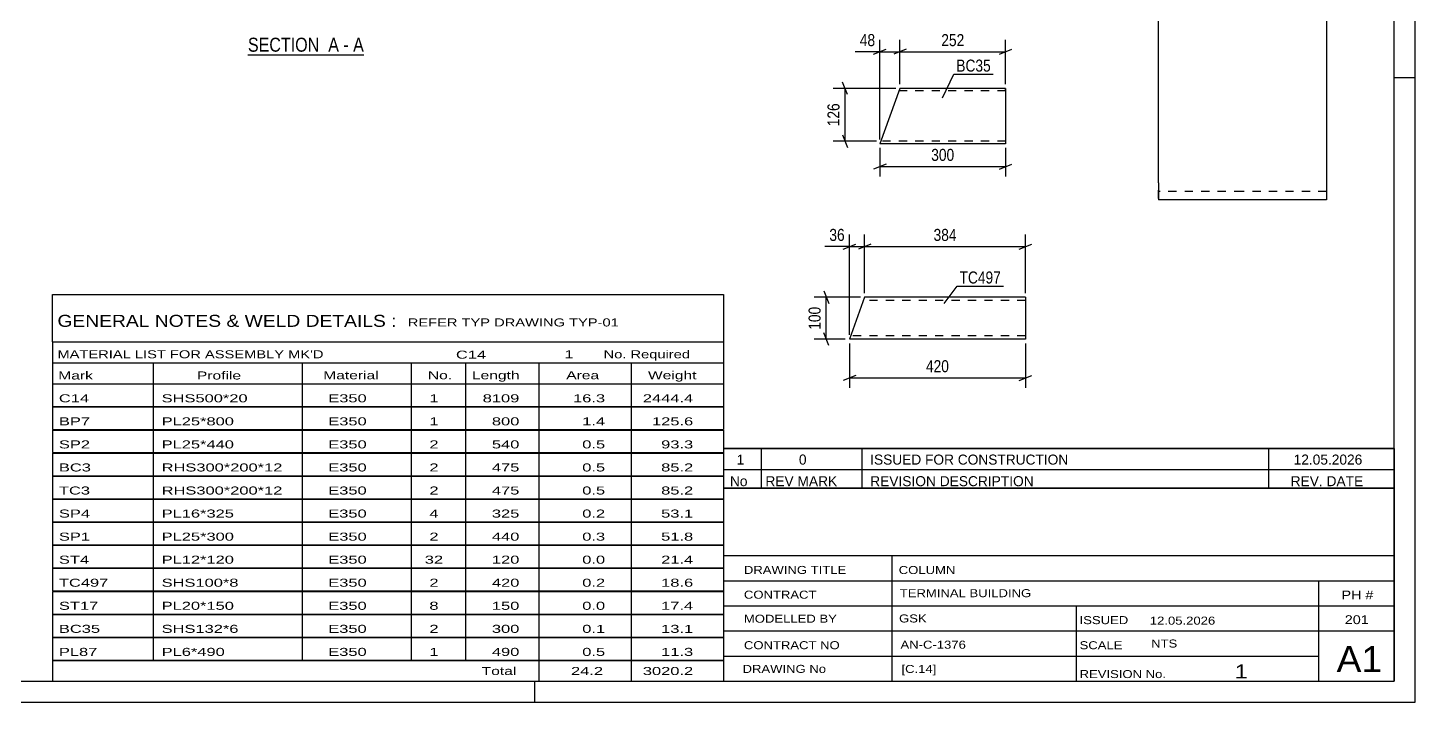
# Model space of a CAD drawing. Header units: millimetres. Extents: x 0 to 594, y 0 to 420.
# Drawn here: x 263.1 to 594, y 0 to 160.9 of the extents above; entities that cross this region are included whole.
import ezdxf

# ---------------------------------------------------------------- set-up
doc = ezdxf.new("R2010")
doc.units = ezdxf.units.MM
doc.linetypes.add('DXK_LINE_DOT2', pattern=[3.9198, 1.9599, -1.9599])
doc.styles.add('Arial Narrow', font='ARIALN.TTF', dxfattribs={"height": 0.2})

# ---------------------------------------------------------------- blocks, each defined once
blk = doc.blocks.new('Unknown-681868524-1134')
at = {"color": 5, "linetype": 'Continuous'}
for p, q in [((594, 0), (594, 420)), ((589, 5), (589, 415)), ((594, 149), (589, 149)), ((5, 5), (589, 5)), ((384, 0), (384, 5)), ((0, 0), (594, 0))]:
    blk.add_line(p, q, dxfattribs=at)
blk = doc.blocks.new('Unknown-681868524-17 - 1250')
at = {"color": 6, "linetype": 'Continuous'}
blk.add_line((315.58, 154.45), (343.23, 154.45), dxfattribs=at)
at = {"color": 0, "linetype": 'Continuous'}
blk.add_wipeout([(333.69, 155.2), (333.69, 158.7), (315.58, 158.7), (315.58, 155.2)], dxfattribs=at)
at = {"color": 7, "linetype": 'Continuous', "style": 'Arial Narrow'}
blk.add_text('SECTION ', height=3.34, dxfattribs=at).set_placement((315.58, 155.2))
at = {"color": 0, "linetype": 'Continuous'}
blk.add_wipeout([(337.3, 155.2), (337.3, 158.7), (334.74, 158.7), (334.74, 155.2)], dxfattribs=at)
blk.add_wipeout([(339.62, 155.2), (339.62, 158.7), (338.35, 158.7), (338.35, 155.2)], dxfattribs=at)
at = {"color": 7, "linetype": 'Continuous', "style": 'Arial Narrow'}
blk.add_text('A', height=3.34, dxfattribs=at).set_placement((334.74, 155.2))
at = {"color": 0, "linetype": 'Continuous'}
blk.add_wipeout([(343.23, 155.2), (343.23, 158.7), (340.67, 158.7), (340.67, 155.2)], dxfattribs=at)
at = {"color": 7, "linetype": 'Continuous', "style": 'Arial Narrow'}
for s, p in [('-', (338.35, 155.2)), ('A', (340.67, 155.2))]:
    blk.add_text(s, height=3.34, dxfattribs=at).set_placement(p)
blk = doc.blocks.new('Part-681868524-6756 - 6755')
at = {"color": 2, "linetype": 'Continuous'}
for p, q in [((462.68, 96.62), (459.05, 86.62)), ((501.04, 96.62), (462.68, 96.62)), ((501.04, 96.62), (501.04, 86.62)), ((501.04, 86.62), (459.05, 86.62))]:
    blk.add_line(p, q, dxfattribs=at)
at = {"color": 7, "linetype": 'DXK_LINE_DOT2'}
for p, q in [((501.04, 95.82), (462.39, 95.82)), ((501.04, 87.42), (459.34, 87.42))]:
    blk.add_line(p, q, dxfattribs=at)
blk = doc.blocks.new('Part-681868524-6763 - 6762')
at = {"color": 2, "linetype": 'Continuous'}
for p, q in [((471.1, 146.45), (466.3, 133.25)), ((496.3, 146.45), (471.1, 146.45)), ((496.3, 146.45), (496.3, 146.36)), ((496.3, 146.36), (496.3, 133.25)), ((496.3, 133.25), (466.3, 133.25))]:
    blk.add_line(p, q, dxfattribs=at)
at = {"color": 7, "linetype": 'DXK_LINE_DOT2'}
for p, q in [((496.3, 145.85), (470.88, 145.85)), ((496.3, 146.1), (496.3, 146.45)), ((496.3, 133.85), (466.52, 133.85))]:
    blk.add_line(p, q, dxfattribs=at)
blk = doc.blocks.new('Part-681868524-5285 - 5284')
at = {"color": 2, "linetype": 'Continuous'}
for p, q in [((552.73, 169.88), (532.73, 169.88)), ((532.73, 123.88), (532.73, 169.88)), ((572.83, 169.88), (552.83, 169.88)), ((572.83, 169.88), (572.83, 119.88)), ((532.73, 123.88), (532.73, 119.88)), ((552.73, 119.88), (532.73, 119.88)), ((572.83, 119.88), (552.83, 119.88))]:
    blk.add_line(p, q, dxfattribs=at)
at = {"color": 7, "linetype": 'DXK_LINE_DOT2'}
for p, q in [((552.73, 167.88), (532.73, 167.88)), ((572.83, 167.88), (552.83, 167.88)), ((532.73, 120.19), (532.73, 123.88)), ((552.73, 121.88), (532.73, 121.88)), ((572.83, 121.88), (552.83, 121.88))]:
    blk.add_line(p, q, dxfattribs=at)
blk = doc.blocks.new('StraightDimension-681868524-14286 - 6755')
at = {"color": 7, "linetype": 'Continuous'}
for p, q in [((459.05, 85.62), (459.05, 74.99)), ((501.04, 85.62), (501.04, 74.99)), ((460.55, 77.99), (457.55, 76.79)), ((459.05, 77.39), (501.04, 77.39)), ((499.54, 76.79), (502.54, 77.99))]:
    blk.add_line(p, q, dxfattribs=at)
at = {"color": 0}
blk.add_wipeout([(483.39, 78.14), (483.39, 82.34), (476.7, 82.34), (476.7, 78.14)], dxfattribs=at)
at = {"color": 3, "style": 'Arial Narrow'}
blk.add_text('420', height=2.863, dxfattribs=at).set_placement((477.3, 78.74))
blk = doc.blocks.new('StraightDimension-681868524-14206 - 6755')
at = {"color": 7, "linetype": 'Continuous'}
for p, q in [((457.55, 108.11), (460.55, 109.31)), ((459.05, 87.62), (459.05, 111.56)), ((464.18, 109.31), (461.18, 108.11)), ((462.68, 97.62), (462.68, 111.56)), ((459.05, 108.71), (462.68, 108.71))]:
    blk.add_line(p, q, dxfattribs=at)
at = {"color": 0}
blk.add_wipeout([(458.52, 109.46), (458.52, 113.66), (453.66, 113.66), (453.66, 109.46)], dxfattribs=at)
at = {"color": 7, "linetype": 'Continuous'}
blk.add_line((459.05, 108.71), (453.14, 108.71), dxfattribs=at)
blk.add_line((459.05, 108.71), (453.14, 108.71), dxfattribs=at)
at = {"color": 3, "style": 'Arial Narrow'}
blk.add_text('36', height=2.863, dxfattribs=at).set_placement((454.26, 110.06))
blk = doc.blocks.new('StraightDimension-681868524-14205 - 6755')
at = {"color": 7, "linetype": 'Continuous'}
for p, q in [((464.18, 109.31), (461.18, 108.11)), ((462.68, 97.62), (462.68, 111.56)), ((499.54, 108.11), (502.54, 109.31)), ((501.04, 97.62), (501.04, 111.56)), ((462.68, 108.71), (501.04, 108.71))]:
    blk.add_line(p, q, dxfattribs=at)
at = {"color": 0}
blk.add_wipeout([(485.21, 109.46), (485.21, 113.66), (478.52, 113.66), (478.52, 109.46)], dxfattribs=at)
at = {"color": 3, "style": 'Arial Narrow'}
blk.add_text('384', height=2.863, dxfattribs=at).set_placement((479.12, 110.06))
blk = doc.blocks.new('StraightDimension-681868524-6883 - 6755')
at = {"color": 7, "linetype": 'Continuous'}
for p, q in [((461.68, 96.62), (450.67, 96.62)), ((452.92, 98.12), (454.12, 95.12)), ((453.52, 86.62), (453.52, 96.62)), ((458.05, 86.62), (450.67, 86.62)), ((454.12, 85.12), (452.92, 88.12))]:
    blk.add_line(p, q, dxfattribs=at)
at = {"color": 0}
blk.add_wipeout([(452.77, 94.96), (448.57, 94.96), (448.57, 88.27), (452.77, 88.27)], dxfattribs=at)
at = {"color": 3, "style": 'Arial Narrow'}
blk.add_text('100', height=2.863, rotation=90.0002, dxfattribs=at).set_placement((452.17, 88.87))
blk = doc.blocks.new('StraightDimension-681868524-6908 - 6762')
at = {"color": 7, "linetype": 'Continuous'}
for p, q in [((470.1, 146.45), (455.17, 146.45)), ((458.62, 144.95), (457.42, 147.95)), ((458.02, 133.85), (458.02, 146.45)), ((465.52, 133.85), (455.17, 133.85)), ((457.42, 135.35), (458.62, 132.35))]:
    blk.add_line(p, q, dxfattribs=at)
at = {"color": 0}
blk.add_wipeout([(457.27, 143.5), (453.07, 143.5), (453.07, 136.81), (457.27, 136.81)], dxfattribs=at)
at = {"color": 3, "style": 'Arial Narrow'}
blk.add_text('126', height=2.863, rotation=90.0002, dxfattribs=at).set_placement((456.67, 137.41))
blk = doc.blocks.new('StraightDimension-681868524-6837 - 6762')
at = {"color": 7, "linetype": 'Continuous'}
for p, q in [((466.3, 132.25), (466.3, 125.4)), ((496.3, 132.25), (496.3, 125.4)), ((467.8, 128.4), (464.8, 127.2)), ((466.3, 127.8), (496.3, 127.8)), ((494.8, 127.2), (497.8, 128.4))]:
    blk.add_line(p, q, dxfattribs=at)
at = {"color": 0}
blk.add_wipeout([(484.64, 128.55), (484.64, 132.75), (477.96, 132.75), (477.96, 128.55)], dxfattribs=at)
at = {"color": 3, "style": 'Arial Narrow'}
blk.add_text('300', height=2.863, dxfattribs=at).set_placement((478.56, 129.15))
blk = doc.blocks.new('StraightDimension-681868524-6848 - 6762')
at = {"color": 7, "linetype": 'Continuous'}
for p, q in [((472.6, 155.78), (469.6, 154.58)), ((471.1, 147.45), (471.1, 158.03)), ((494.8, 154.58), (497.8, 155.78)), ((496.3, 147.45), (496.3, 158.03)), ((471.1, 155.18), (496.3, 155.18))]:
    blk.add_line(p, q, dxfattribs=at)
at = {"color": 0}
blk.add_wipeout([(487.04, 155.93), (487.04, 160.13), (480.36, 160.13), (480.36, 155.93)], dxfattribs=at)
at = {"color": 3, "style": 'Arial Narrow'}
blk.add_text('252', height=2.863, dxfattribs=at).set_placement((480.96, 156.53))
blk = doc.blocks.new('StraightDimension-681868524-6849 - 6762')
at = {"color": 7, "linetype": 'Continuous'}
for p, q in [((464.8, 154.58), (467.8, 155.78)), ((466.3, 134.25), (466.3, 158.03)), ((472.6, 155.78), (469.6, 154.58)), ((471.1, 147.45), (471.1, 158.03)), ((466.3, 155.18), (471.1, 155.18))]:
    blk.add_line(p, q, dxfattribs=at)
at = {"color": 0}
blk.add_wipeout([(465.77, 155.93), (465.77, 160.13), (460.92, 160.13), (460.92, 155.93)], dxfattribs=at)
at = {"color": 7, "linetype": 'Continuous'}
blk.add_line((466.3, 155.18), (460.39, 155.18), dxfattribs=at)
blk.add_line((466.3, 155.18), (460.39, 155.18), dxfattribs=at)
at = {"color": 3, "style": 'Arial Narrow'}
blk.add_text('48', height=2.863, dxfattribs=at).set_placement((461.52, 156.53))
blk = doc.blocks.new('Unknown-681868524-15163')
at = {"color": 7, "linetype": 'Continuous'}
for p, q in [((429, 51.05), (429, 5)), ((429, 51.05), (589, 51.05)), ((589, 51), (589, 5)), ((429, 35), (589, 35)), ((469.14, 35), (469.14, 5)), ((429, 29), (589, 29)), ((571, 5.05), (571, 29.05)), ((429, 23), (589, 23)), ((513.14, 23), (513.14, 5)), ((429, 17), (589, 17)), ((429, 11), (571, 11)), ((429, 5), (589, 5))]:
    blk.add_line(p, q, dxfattribs=at)
at = {"color": 7, "style": 'Arial Narrow'}
for s, height, width, p in [('DRAWING TITLE', 1.9089, 1.425378, (433.88, 30.61)), ('COLUMN', 1.909, 1.425378, (470.81, 30.59)), ('CONTRACT', 1.909, 1.425378, (433.88, 24.71)), ('TERMINAL BUILDING', 1.9089, 1.425378, (471.06, 25.07)), ('MODELLED BY', 1.9089, 1.425378, (433.88, 18.98)), ('GSK', 1.909, 1.425378, (470.88, 19.04)), ('ISSUED', 1.909, 1.425378, (513.94, 18.64)), ('12.05.2026', 1.909, 1.425378, (530.69, 18.52)), ('CONTRACT NO', 1.9089, 1.425378, (433.88, 12.66)), ('AN-C-1376', 1.909, 1.425378, (471.23, 12.78)), ('SCALE', 1.909, 1.425378, (513.94, 12.65)), ('A1', 6.204, 1.25, (575.24, 7.2)), ('DRAWING No', 1.909, 1.425378, (433.56, 7)), ('[C.14]', 1.909, 1.425378, (471.46, 6.99)), ('REVISION No.', 1.9089, 1.425378, (513.94, 5.77)), ('1', 3.34, 1.5, (550.91, 5.68))]:
    blk.add_text(s, height=height, dxfattribs=dict(at, width=width)).set_placement(p)
at = {"color": 7, "linetype": 'Continuous', "style": 'Arial Narrow'}
for s, height, width, p in [('PH #', 2.1, 1.42538, (576.4, 24.55)), ('201', 2.1, 1.42538, (577.19, 18.65)), ('NTS', 1.909, 1.425378, (531, 13.05))]:
    blk.add_text(s, height=height, dxfattribs=dict(at, width=width)).set_placement(p)
blk = doc.blocks.new('Unknown-681868524-15164')
at = {"color": 7, "linetype": 'Continuous'}
for p, q in [((429, 60.55), (589, 60.55)), ((589, 60.55), (429, 60.55)), ((429, 60.55), (429, 55.55)), ((438, 60.55), (438, 55.55)), ((462, 60.55), (462, 55.55)), ((559, 60.55), (559, 55.55)), ((589, 60.55), (589, 55.55)), ((429, 55.55), (589, 55.55)), ((429, 55.55), (429, 51.05)), ((429, 55.55), (589, 55.55)), ((438, 55.55), (438, 51.05)), ((462, 55.55), (462, 51.05)), ((559, 55.55), (559, 51.05)), ((589, 55.55), (589, 51.05)), ((589, 51.05), (429, 51.05))]:
    blk.add_line(p, q, dxfattribs=at)
at = {"color": 7, "linetype": 'Continuous', "style": 'Arial Narrow'}
for s, height, width, p in [('1', 2.39, 1.196471, (432.16, 56.7)), ('0', 2.39, 1.196471, (447, 56.7)), ('ISSUED FOR CONSTRUCTION', 2.3861, 1.196471, (464, 56.7)), ('12.05.2026', 2.386, 1.196471, (565, 56.7)), ('No', 2.386, 1.2, (430.54, 51.55)), ('REV MARK', 2.386, 1.2, (439, 51.55)), ('REVISION DESCRIPTION', 2.3861, 1.2, (464, 51.55)), ('REV. DATE', 2.386, 1.2, (564.28, 51.55))]:
    blk.add_text(s, height=height, dxfattribs=dict(at, width=width)).set_placement(p)
blk = doc.blocks.new('Unknown-681868524-15165')
at = {"color": 7, "linetype": 'Continuous'}
for p, q in [((269, 97.25), (429, 97.25)), ((269, 86), (269, 97.25)), ((429, 97.25), (429, 86)), ((269, 86), (429, 86)), ((269, 86), (269, 81)), ((429, 86), (429, 81)), ((269, 81), (429, 81)), ((269, 81), (269, 76)), ((293, 81), (293, 76)), ((328.5, 81), (328.5, 76)), ((354.5, 81), (354.5, 76)), ((367.5, 81), (367.5, 76)), ((385, 81), (385, 76)), ((407, 81), (407, 76)), ((429, 81), (429, 76)), ((269, 76), (429, 76)), ((269, 75.95), (269, 70.55)), ((269, 75.95), (429, 75.95)), ((293, 76), (293, 70.5)), ((328.5, 76), (328.5, 70.5)), ((354.5, 76), (354.5, 70.5)), ((367.5, 76), (367.5, 70.5)), ((385, 76), (385, 70.5)), ((407, 76), (407, 70.5)), ((429, 75.95), (429, 70.55)), ((269, 70.55), (429, 70.55)), ((269, 70.45), (269, 65.05)), ((269, 70.45), (429, 70.45)), ((293, 70.5), (293, 65)), ((328.5, 70.5), (328.5, 65)), ((354.5, 70.5), (354.5, 65)), ((367.5, 70.5), (367.5, 65)), ((385, 70.5), (385, 65)), ((407, 70.5), (407, 65)), ((429, 70.45), (429, 65.05)), ((269, 65.05), (429, 65.05)), ((269, 64.95), (269, 59.55)), ((269, 64.95), (429, 64.95)), ((293, 65), (293, 59.5)), ((328.5, 65), (328.5, 59.5)), ((354.5, 65), (354.5, 59.5)), ((367.5, 65), (367.5, 59.5)), ((385, 65), (385, 59.5)), ((407, 65), (407, 59.5)), ((429, 64.95), (429, 59.55)), ((269, 59.55), (429, 59.55)), ((269, 59.45), (269, 54.05)), ((269, 59.45), (429, 59.45)), ((293, 59.5), (293, 54)), ((328.5, 59.5), (328.5, 54)), ((354.5, 59.5), (354.5, 54)), ((367.5, 59.5), (367.5, 54)), ((385, 59.5), (385, 54)), ((407, 59.5), (407, 54)), ((429, 59.45), (429, 54.05)), ((269, 54.05), (429, 54.05)), ((269, 53.95), (269, 48.55)), ((269, 53.95), (429, 53.95)), ((293, 54), (293, 48.5)), ((328.5, 54), (328.5, 48.5)), ((354.5, 54), (354.5, 48.5)), ((367.5, 54), (367.5, 48.5)), ((385, 54), (385, 48.5)), ((407, 54), (407, 48.5)), ((429, 53.95), (429, 48.55)), ((269, 48.55), (429, 48.55)), ((269, 48.45), (269, 43.05)), ((269, 48.45), (429, 48.45)), ((293, 48.5), (293, 43)), ((328.5, 48.5), (328.5, 43)), ((354.5, 48.5), (354.5, 43)), ((367.5, 48.5), (367.5, 43)), ((385, 48.5), (385, 43)), ((407, 48.5), (407, 43)), ((429, 48.45), (429, 43.05)), ((269, 43.05), (429, 43.05)), ((269, 42.95), (269, 37.55)), ((269, 42.95), (429, 42.95)), ((293, 43), (293, 37.5)), ((328.5, 43), (328.5, 37.5)), ((354.5, 43), (354.5, 37.5)), ((367.5, 43), (367.5, 37.5)), ((385, 43), (385, 37.5)), ((407, 43), (407, 37.5)), ((429, 42.95), (429, 37.55)), ((269, 37.55), (429, 37.55)), ((269, 37.45), (269, 32.05)), ((269, 37.45), (429, 37.45)), ((293, 37.5), (293, 32)), ((328.5, 37.5), (328.5, 32)), ((354.5, 37.5), (354.5, 32)), ((367.5, 37.5), (367.5, 32)), ((385, 37.5), (385, 32)), ((407, 37.5), (407, 32)), ((429, 37.45), (429, 32.05)), ((269, 32.05), (429, 32.05)), ((269, 31.95), (269, 26.55)), ((269, 31.95), (429, 31.95)), ((293, 32), (293, 26.5)), ((328.5, 32), (328.5, 26.5)), ((354.5, 32), (354.5, 26.5)), ((367.5, 32), (367.5, 26.5)), ((385, 32), (385, 26.5)), ((407, 32), (407, 26.5)), ((429, 31.95), (429, 26.55)), ((269, 26.55), (429, 26.55)), ((293, 26.5), (293, 21)), ((328.5, 26.5), (328.5, 21)), ((354.5, 26.5), (354.5, 21)), ((367.5, 26.5), (367.5, 21)), ((385, 26.5), (385, 21)), ((407, 26.5), (407, 21)), ((269, 26.45), (269, 21.05)), ((269, 26.45), (429, 26.45)), ((429, 26.45), (429, 21.05)), ((269, 21.05), (429, 21.05)), ((269, 20.95), (269, 15.55)), ((269, 20.95), (429, 20.95)), ((293, 21), (293, 15.5)), ((328.5, 21), (328.5, 15.5)), ((354.5, 21), (354.5, 15.5)), ((367.5, 21), (367.5, 15.5)), ((385, 21), (385, 15.5)), ((407, 21), (407, 15.5)), ((429, 20.95), (429, 15.55)), ((269, 15.55), (429, 15.55)), ((269, 15.45), (269, 10.05)), ((269, 15.45), (429, 15.45)), ((293, 15.5), (293, 10)), ((328.5, 15.5), (328.5, 10)), ((354.5, 15.5), (354.5, 10)), ((367.5, 15.5), (367.5, 10)), ((385, 15.5), (385, 10)), ((407, 15.5), (407, 10)), ((429, 15.45), (429, 10.05)), ((269, 10.05), (429, 10.05)), ((269, 10), (429, 10)), ((269, 10), (269, 5)), ((385, 10), (385, 5)), ((407, 10), (407, 5)), ((429, 10), (429, 5)), ((269, 5), (429, 5))]:
    blk.add_line(p, q, dxfattribs=at)
at = {"color": 7, "style": 'Arial Narrow'}
for s, height, width, p in [('GENERAL NOTES & WELD DETAILS :', 2.8633, 1.4, (270.15, 89.56)), ('REFER TYP DRAWING TYP-01', 1.9089, 1.6, (353.7, 89.66)), ("MATERIAL LIST FOR ASSEMBLY MK'D", 1.9089, 1.6, (270.15, 82.06)), ('C14', 1.909, 1.794707, (365.2, 81.97)), ('1', 1.91, 1.794707, (391.08, 82.06)), ('No. Required', 1.9089, 1.6, (400.41, 82.06)), ('Mark', 1.909, 1.7, (270.34, 77)), ('Profile', 1.909, 1.7, (303.41, 77)), ('Material', 1.909, 1.7, (333.54, 77.06)), ('No.', 1.909, 1.7, (358.5, 77.06)), ('Length', 1.909, 1.7, (369, 77.06)), ('Area', 1.909, 1.7, (391.5, 77.06)), ('Weight', 1.909, 1.7, (411, 77.06))]:
    blk.add_text(s, height=height, dxfattribs=dict(at, width=width)).set_placement(p)
at = {"color": 7, "linetype": 'Continuous', "style": 'Arial Narrow'}
for s, height, width, p in [('C14', 1.909, 1.794707, (270.5, 71.56)), ('SHS500*20', 1.909, 1.794707, (295, 71.56)), ('E350', 1.909, 1.794707, (334.74, 71.56)), ('1', 1.91, 1.794707, (358.86, 71.56)), ('8109', 1.909, 1.794707, (371.58, 71.56)), ('16.3', 1.909, 1.794707, (393.13, 71.56)), ('2444.4', 1.909, 1.794707, (409.77, 71.56)), ('BP7', 1.909, 1.794707, (270.5, 66.06)), ('PL25*800', 1.909, 1.794707, (295, 66.06)), ('E350', 1.909, 1.794707, (334.74, 66.06)), ('1', 1.91, 1.794707, (358.86, 66.06)), ('800', 1.909, 1.794707, (373.77, 66.06)), ('1.4', 1.909, 1.794707, (395.32, 66.06)), ('125.6', 1.909, 1.794707, (411.96, 66.06)), ('SP2', 1.909, 1.794707, (270.5, 60.56)), ('PL25*440', 1.909, 1.794707, (295, 60.56)), ('E350', 1.909, 1.794707, (334.74, 60.56)), ('2', 1.91, 1.794707, (358.86, 60.56)), ('540', 1.909, 1.794707, (373.77, 60.56)), ('0.5', 1.909, 1.794707, (395.32, 60.56)), ('93.3', 1.909, 1.794707, (414.14, 60.56)), ('BC3', 1.909, 1.794707, (270.5, 55.06)), ('RHS300*200*12', 1.9089, 1.794707, (295, 55.06)), ('E350', 1.909, 1.794707, (334.74, 55.06)), ('2', 1.91, 1.794707, (358.86, 55.06)), ('475', 1.909, 1.794707, (373.77, 55.06)), ('0.5', 1.909, 1.794707, (395.32, 55.06)), ('85.2', 1.909, 1.794707, (414.14, 55.06)), ('TC3', 1.909, 1.794707, (270.5, 49.56)), ('RHS300*200*12', 1.9089, 1.794707, (295, 49.56)), ('E350', 1.909, 1.794707, (334.74, 49.56)), ('2', 1.91, 1.794707, (358.86, 49.56)), ('475', 1.909, 1.794707, (373.77, 49.56)), ('0.5', 1.909, 1.794707, (395.32, 49.56)), ('85.2', 1.909, 1.794707, (414.14, 49.56)), ('SP4', 1.909, 1.794707, (270.5, 44.06)), ('PL16*325', 1.909, 1.794707, (295, 44.06)), ('E350', 1.909, 1.794707, (334.74, 44.06)), ('4', 1.91, 1.794707, (358.86, 44.06)), ('325', 1.909, 1.794707, (373.77, 44.06)), ('0.2', 1.909, 1.794707, (395.32, 44.06)), ('53.1', 1.909, 1.794707, (414.14, 44.06)), ('SP1', 1.909, 1.794707, (270.5, 38.56)), ('PL25*300', 1.909, 1.794707, (295, 38.56)), ('E350', 1.909, 1.794707, (334.74, 38.56)), ('2', 1.91, 1.794707, (358.86, 38.56)), ('440', 1.909, 1.794707, (373.77, 38.56)), ('0.3', 1.909, 1.794707, (395.32, 38.56)), ('51.8', 1.909, 1.794707, (414.14, 38.56)), ('ST4', 1.909, 1.794707, (270.5, 33.06)), ('PL12*120', 1.909, 1.794707, (295, 33.06)), ('E350', 1.909, 1.794707, (334.74, 33.06)), ('32', 1.909, 1.794707, (357.76, 33.06)), ('120', 1.909, 1.794707, (373.77, 33.06)), ('0.0', 1.909, 1.794707, (395.32, 33.06)), ('21.4', 1.909, 1.794707, (414.14, 33.06)), ('TC497', 1.909, 1.794707, (270.5, 27.56)), ('SHS100*8', 1.909, 1.794707, (295, 27.56)), ('E350', 1.909, 1.794707, (334.74, 27.56)), ('2', 1.91, 1.794707, (358.86, 27.56)), ('420', 1.909, 1.794707, (373.77, 27.56)), ('0.2', 1.909, 1.794707, (395.32, 27.56)), ('18.6', 1.909, 1.794707, (414.14, 27.56)), ('ST17', 1.909, 1.794707, (270.5, 22.06)), ('PL20*150', 1.909, 1.794707, (295, 22.06)), ('E350', 1.909, 1.794707, (334.74, 22.06)), ('8', 1.91, 1.794707, (358.86, 22.06)), ('150', 1.909, 1.794707, (373.77, 22.06)), ('0.0', 1.909, 1.794707, (395.32, 22.06)), ('17.4', 1.909, 1.794707, (414.14, 22.06)), ('BC35', 1.909, 1.794707, (270.5, 16.56)), ('SHS132*6', 1.909, 1.794707, (295, 16.56)), ('E350', 1.909, 1.794707, (334.74, 16.56)), ('2', 1.91, 1.794707, (358.86, 16.56)), ('300', 1.909, 1.794707, (373.77, 16.56)), ('0.1', 1.909, 1.794707, (395.32, 16.56)), ('13.1', 1.909, 1.794707, (414.14, 16.56)), ('PL87', 1.909, 1.794707, (270.5, 11.06)), ('PL6*490', 1.909, 1.794707, (295, 11.06)), ('E350', 1.909, 1.794707, (334.74, 11.06)), ('1', 1.91, 1.794707, (358.86, 11.06)), ('490', 1.909, 1.794707, (373.77, 11.06)), ('0.5', 1.909, 1.794707, (395.32, 11.06)), ('11.3', 1.909, 1.794707, (414.14, 11.06)), ('Total', 1.909, 1.7, (371.33, 6.5)), ('24.2', 1.909, 1.794707, (392.64, 6.5)), ('3020.2', 1.909, 1.794707, (409.77, 6.5))]:
    blk.add_text(s, height=height, dxfattribs=dict(at, width=width)).set_placement(p)
blk = doc.blocks.new('Mark-681868524-6945 - 6755')
at = {"color": 0}
blk.add_wipeout([(495.18, 99.9), (495.18, 102.9), (485.31, 102.9), (485.31, 99.9)], dxfattribs=at)
blk.add_wipeout([(495.18, 99.9), (495.18, 102.9), (485.31, 102.9), (485.31, 99.9)], dxfattribs=at)
at = {"color": 30, "linetype": 'Continuous'}
for p, q in [((481.65, 95.16), (484.71, 99.3)), ((484.71, 99.3), (495.78, 99.3))]:
    blk.add_line(p, q, dxfattribs=at)
at = {"color": 3, "style": 'Arial Narrow'}
blk.add_text('TC497', height=2.863, dxfattribs=at).set_placement((485.31, 99.9))
blk = doc.blocks.new('Mark-681868524-6937 - 6762')
at = {"color": 0}
blk.add_wipeout([(492.76, 150.45), (492.76, 153.45), (484.54, 153.45), (484.54, 150.45)], dxfattribs=at)
blk.add_wipeout([(492.76, 150.45), (492.76, 153.45), (484.54, 153.45), (484.54, 150.45)], dxfattribs=at)
at = {"color": 30, "linetype": 'Continuous'}
for p, q in [((481.27, 144.16), (483.94, 149.85)), ((483.94, 149.85), (493.36, 149.85))]:
    blk.add_line(p, q, dxfattribs=at)
at = {"color": 3, "style": 'Arial Narrow'}
blk.add_text('BC35', height=2.863, dxfattribs=at).set_placement((484.54, 150.45))

msp = doc.modelspace()

# ---------------------------------------------------------------- block references
for name in ['Unknown-681868524-1134', 'Part-681868524-5285 - 5284', 'Part-681868524-6763 - 6762', 'Unknown-681868524-15165', 'Part-681868524-6756 - 6755', 'Unknown-681868524-15164', 'Unknown-681868524-15163']:
    msp.add_blockref(name, (0, 0))

# ---------------------------------------------------------------- next in the draw order: block references
for name in ['Unknown-681868524-17 - 1250', 'StraightDimension-681868524-6908 - 6762', 'StraightDimension-681868524-14206 - 6755', 'StraightDimension-681868524-14286 - 6755']:
    msp.add_blockref(name, (0, 0))

# ---------------------------------------------------------------- next in the draw order: block references
for name in ['StraightDimension-681868524-6848 - 6762', 'StraightDimension-681868524-6837 - 6762', 'StraightDimension-681868524-14205 - 6755']:
    msp.add_blockref(name, (0, 0))

# ---------------------------------------------------------------- next in the draw order: block references
for name in ['StraightDimension-681868524-6849 - 6762', 'Mark-681868524-6937 - 6762', 'Mark-681868524-6945 - 6755', 'StraightDimension-681868524-6883 - 6755']:
    msp.add_blockref(name, (0, 0))

doc.saveas('drawing.dxf')
